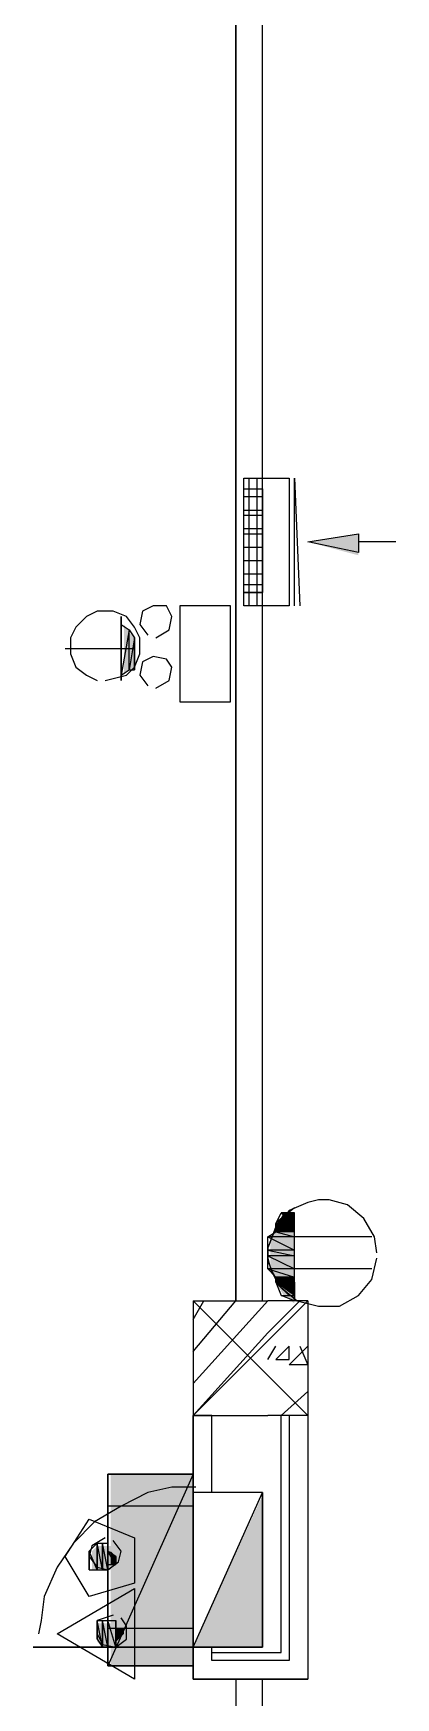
# Model space of a CAD drawing. Header units: millimetres. Extents: x 5 to 415, y 48 to 251.
# Drawn here: x 37.47 to 39.86, y 147.5 to 158.52 of the extents above; entities that cross this region are included whole.
import ezdxf

# ---------------------------------------------------------------- set-up
doc = ezdxf.new("R2010")
doc.units = ezdxf.units.MM
doc.layers.add('H', color=7, linetype='Continuous')
doc.layers.add('P', color=7, linetype='Continuous')

msp = doc.modelspace()

# ---------------------------------------------------------------- hatches: boundary and pattern name
at = {"layer": 'H', "linetype": 'Continuous'}
for points in [[(39.617, 155.063), (39.282, 155.152), (39.617, 155.205), (39.617, 155.063)], [(38.065, 154.27), (38.065, 154.605), (38.1, 154.552), (38.1, 154.305), (38.065, 154.27)], [(38.1, 154.305), (38.1, 154.552), (38.135, 154.517), (38.135, 154.305), (38.1, 154.305)], [(39.07, 150.618), (39.123, 150.707), (39.194, 150.707), (39.194, 150.618), (39.07, 150.618)], [(39.07, 150.583), (39.07, 150.618), (39.194, 150.618), (39.194, 150.583), (39.07, 150.583)], [(39.035, 150.548), (39.07, 150.583), (39.194, 150.583), (39.194, 150.548), (39.035, 150.548)], [(39.035, 150.46), (39.035, 150.548), (39.194, 150.548), (39.194, 150.46), (39.035, 150.46)], [(39.035, 150.407), (39.035, 150.46), (39.194, 150.46), (39.194, 150.407), (39.035, 150.407)], [(39.035, 150.319), (39.035, 150.407), (39.194, 150.407), (39.194, 150.319), (39.035, 150.319)], [(39.07, 150.283), (39.035, 150.319), (39.194, 150.319), (39.194, 150.283), (39.07, 150.283)], [(39.07, 150.248), (39.07, 150.283), (39.194, 150.283), (39.194, 150.248), (39.07, 150.248)], [(39.194, 150.107), (39.123, 150.16), (39.07, 150.248), (39.194, 150.16), (39.194, 150.107)], [(39.194, 150.16), (39.07, 150.248), (39.194, 150.248), (39.194, 150.16)], [(37.977, 147.708), (37.977, 148.978), (38.523, 148.978), (38.523, 147.708), (37.977, 147.708)], [(38.523, 147.832), (38.982, 148.837), (38.982, 147.832), (38.523, 147.832)], [(38.523, 147.832), (38.982, 148.837), (38.982, 147.832), (38.523, 147.832)], [(37.853, 148.343), (37.853, 148.467), (37.888, 148.502), (37.888, 148.343), (37.853, 148.343)], [(37.888, 148.343), (37.888, 148.502), (37.924, 148.502), (37.924, 148.343), (37.888, 148.343)], [(37.924, 148.343), (37.924, 148.502), (37.977, 148.502), (37.977, 148.343), (37.924, 148.343)], [(37.977, 148.378), (37.977, 148.467), (38.012, 148.431), (38.012, 148.378), (37.977, 148.378)], [(37.924, 147.832), (37.888, 147.867), (37.888, 147.99), (37.924, 147.99), (37.924, 147.832)], [(37.924, 147.832), (37.924, 147.99), (37.977, 147.99), (37.977, 147.832), (37.924, 147.832)], [(37.977, 147.832), (37.977, 147.99), (38.012, 147.99), (38.012, 147.832), (37.977, 147.832)], [(38.065, 147.92), (38.012, 147.867), (38.012, 147.955), (38.065, 147.955), (38.065, 147.92)]]:
    msp.add_hatch(color=256, dxfattribs=at).paths.add_polyline_path(points)

# ---------------------------------------------------------------- linework, layer by layer
at = {"layer": 'P'}
for points in [[(38.806, 165.029), (38.806, 150.125)], [(38.806, 150.125), (38.806, 165.029)], [(38.982, 150.125), (38.982, 165.029)], [(38.982, 150.125), (38.982, 165.029)], [(38.858, 154.728), (38.858, 155.575)], [(38.858, 154.728), (38.858, 155.575)], [(38.858, 155.575), (39.158, 155.575)], [(38.894, 154.728), (38.894, 155.575)], [(38.894, 154.728), (38.894, 155.575)], [(38.894, 154.728), (38.894, 155.575)], [(38.947, 154.728), (38.947, 155.575)], [(38.947, 154.728), (38.947, 155.575)], [(38.982, 154.728), (38.982, 155.575)], [(38.982, 154.728), (38.982, 155.575)], [(39.158, 155.575), (39.158, 154.728)], [(39.194, 154.728), (39.194, 155.575)], [(39.194, 155.575), (39.229, 154.728)], [(38.858, 154.817), (38.858, 155.504)], [(38.858, 155.504), (38.982, 155.504)], [(38.858, 155.452), (38.982, 155.452)], [(38.982, 155.504), (38.982, 154.817)], [(38.858, 155.363), (38.982, 155.363)], [(38.858, 155.328), (38.982, 155.328)], [(38.858, 155.24), (38.982, 155.24)], [(38.858, 155.205), (38.982, 155.205)], [(38.858, 155.116), (38.982, 155.116)], [(39.282, 155.152), (39.617, 155.205)], [(39.617, 155.081), (39.282, 155.152)], [(39.617, 155.205), (39.617, 155.081)], [(39.864, 155.152), (39.617, 155.152)], [(38.858, 155.028), (38.982, 155.028)], [(38.858, 154.94), (38.982, 154.94)], [(38.858, 154.869), (38.982, 154.869)], [(38.858, 154.817), (38.982, 154.817)], [(38.982, 154.817), (38.858, 154.817)], [(37.888, 154.693), (37.818, 154.658)], [(37.888, 154.693), (37.818, 154.658)], [(37.994, 154.693), (37.888, 154.693)], [(37.994, 154.693), (37.888, 154.693)], [(38.082, 154.658), (37.994, 154.693)], [(38.082, 154.658), (37.994, 154.693)], [(38.188, 154.693), (38.171, 154.605)], [(38.259, 154.728), (38.188, 154.693)], [(38.347, 154.728), (38.259, 154.728)], [(38.382, 154.658), (38.347, 154.728)], [(38.435, 154.728), (38.435, 154.093)], [(38.77, 154.728), (38.435, 154.728)], [(38.77, 154.093), (38.77, 154.728)], [(39.158, 154.728), (38.858, 154.728)], [(37.747, 154.587), (37.712, 154.517)], [(37.747, 154.587), (37.712, 154.517)], [(37.818, 154.658), (37.747, 154.587)], [(37.818, 154.658), (37.747, 154.587)], [(38.047, 154.234), (38.047, 154.658)], [(38.047, 154.658), (38.047, 154.605)], [(38.047, 154.27), (38.047, 154.605)], [(38.047, 154.605), (38.1, 154.57)], [(38.047, 154.27), (38.047, 154.605)], [(38.047, 154.605), (38.047, 154.234)], [(38.047, 154.605), (38.047, 154.234)], [(38.1, 154.57), (38.047, 154.27)], [(38.1, 154.57), (38.047, 154.27)], [(38.135, 154.587), (38.082, 154.658)], [(38.135, 154.587), (38.082, 154.658)], [(38.1, 154.305), (38.1, 154.57)], [(38.1, 154.57), (38.135, 154.517)], [(38.1, 154.305), (38.1, 154.57)], [(38.171, 154.517), (38.135, 154.587)], [(38.171, 154.517), (38.135, 154.587)], [(38.171, 154.605), (38.223, 154.534)], [(38.276, 154.517), (38.365, 154.57)], [(38.365, 154.57), (38.382, 154.658)], [(37.712, 154.517), (37.712, 154.411)], [(37.712, 154.517), (37.712, 154.411)], [(38.135, 154.517), (38.1, 154.305)], [(38.135, 154.517), (38.1, 154.305)], [(38.135, 154.305), (38.135, 154.517)], [(38.135, 154.517), (38.135, 154.481)], [(38.135, 154.305), (38.135, 154.517)], [(38.135, 154.358), (38.135, 154.481)], [(38.135, 154.481), (38.135, 154.446)], [(38.135, 154.358), (38.135, 154.481)], [(38.135, 154.481), (38.135, 154.305)], [(38.135, 154.481), (38.135, 154.305)], [(38.171, 154.411), (38.171, 154.517)], [(38.171, 154.411), (38.171, 154.517)], [(37.677, 154.446), (38.135, 154.446)], [(37.712, 154.411), (37.747, 154.323)], [(37.712, 154.411), (37.747, 154.323)], [(38.135, 154.446), (38.135, 154.358)], [(38.135, 154.323), (38.171, 154.411)], [(38.135, 154.323), (38.171, 154.411)], [(38.135, 154.393), (38.135, 154.358)], [(38.135, 154.358), (38.135, 154.393)], [(38.135, 154.305), (38.135, 154.358)], [(38.188, 154.358), (38.171, 154.27)], [(38.259, 154.393), (38.188, 154.358)], [(38.347, 154.376), (38.259, 154.393)], [(38.382, 154.323), (38.347, 154.376)], [(37.747, 154.323), (37.818, 154.27)], [(37.747, 154.323), (37.818, 154.27)], [(37.818, 154.27), (37.888, 154.234)], [(37.818, 154.27), (37.888, 154.234)], [(37.941, 154.234), (38.082, 154.27)], [(37.941, 154.234), (38.082, 154.27)], [(38.047, 154.27), (38.1, 154.305)], [(38.047, 154.234), (38.047, 154.27)], [(38.082, 154.27), (38.135, 154.323)], [(38.082, 154.27), (38.135, 154.323)], [(38.1, 154.305), (38.135, 154.305)], [(38.171, 154.27), (38.223, 154.199)], [(38.276, 154.182), (38.365, 154.234)], [(38.365, 154.234), (38.382, 154.323)], [(38.435, 154.093), (38.77, 154.093)], [(39.158, 150.724), (39.07, 150.618)], [(39.158, 150.724), (39.07, 150.618)], [(39.07, 150.636), (39.105, 150.707)], [(39.194, 150.742), (39.088, 150.654)], [(39.194, 150.707), (39.105, 150.707)], [(39.105, 150.707), (39.105, 150.707)], [(39.105, 150.707), (39.194, 150.707)], [(39.194, 150.707), (39.105, 150.707)], [(39.105, 150.707), (39.194, 150.636)], [(39.105, 150.707), (39.194, 150.636)], [(39.282, 150.777), (39.158, 150.724)], [(39.282, 150.777), (39.158, 150.724)], [(39.194, 150.636), (39.194, 150.707)], [(39.194, 150.125), (39.194, 150.707)], [(39.352, 150.795), (39.282, 150.777)], [(39.352, 150.795), (39.282, 150.777)], [(39.423, 150.795), (39.352, 150.795)], [(39.423, 150.795), (39.352, 150.795)], [(39.546, 150.76), (39.423, 150.795)], [(39.546, 150.76), (39.423, 150.795)], [(39.652, 150.671), (39.546, 150.76)], [(39.652, 150.671), (39.546, 150.76)], [(39.07, 150.618), (39.017, 150.477)], [(39.07, 150.618), (39.017, 150.477)], [(39.088, 150.654), (39.053, 150.566)], [(39.194, 150.636), (39.07, 150.636)], [(39.194, 150.636), (39.07, 150.636)], [(39.07, 150.636), (39.194, 150.583)], [(39.07, 150.636), (39.194, 150.583)], [(39.07, 150.583), (39.07, 150.636)], [(39.194, 150.583), (39.194, 150.636)], [(39.723, 150.548), (39.652, 150.671)], [(39.723, 150.548), (39.652, 150.671)], [(39.017, 150.548), (39.07, 150.583)], [(39.053, 150.566), (39.017, 150.477)], [(39.194, 150.548), (39.017, 150.548)], [(39.194, 150.548), (39.017, 150.548)], [(39.017, 150.548), (39.194, 150.46)], [(39.017, 150.548), (39.194, 150.46)], [(39.017, 150.46), (39.017, 150.548)], [(39.194, 150.583), (39.07, 150.583)], [(39.194, 150.583), (39.07, 150.583)], [(39.07, 150.583), (39.194, 150.548)], [(39.07, 150.583), (39.194, 150.548)], [(39.194, 150.548), (39.194, 150.583)], [(39.705, 150.548), (39.194, 150.548)], [(39.194, 150.46), (39.194, 150.548)], [(39.74, 150.442), (39.723, 150.548)], [(39.74, 150.442), (39.723, 150.548)], [(39.017, 150.477), (39.017, 150.407)], [(39.017, 150.477), (39.017, 150.407)], [(39.017, 150.477), (39.017, 150.389)], [(39.194, 150.46), (39.017, 150.46)], [(39.194, 150.46), (39.017, 150.46)], [(39.017, 150.46), (39.194, 150.424)], [(39.017, 150.46), (39.194, 150.424)], [(39.017, 150.424), (39.017, 150.46)], [(39.194, 150.424), (39.017, 150.424)], [(39.194, 150.424), (39.017, 150.424)], [(39.017, 150.424), (39.194, 150.336)], [(39.017, 150.424), (39.194, 150.336)], [(39.017, 150.336), (39.017, 150.424)], [(39.017, 150.407), (39.035, 150.336)], [(39.017, 150.407), (39.035, 150.336)], [(39.017, 150.389), (39.053, 150.301)], [(39.194, 150.424), (39.194, 150.46)], [(39.194, 150.336), (39.194, 150.424)], [(39.705, 150.266), (39.74, 150.407)], [(39.705, 150.266), (39.74, 150.407)], [(39.194, 150.336), (39.017, 150.336)], [(39.194, 150.336), (39.017, 150.336)], [(39.017, 150.336), (39.194, 150.283)], [(39.017, 150.336), (39.194, 150.283)], [(39.07, 150.283), (39.017, 150.336)], [(39.035, 150.336), (39.105, 150.213)], [(39.035, 150.336), (39.105, 150.213)], [(39.053, 150.301), (39.088, 150.23)], [(39.194, 150.283), (39.07, 150.283)], [(39.194, 150.283), (39.07, 150.283)], [(39.07, 150.283), (39.194, 150.248)], [(39.07, 150.283), (39.194, 150.248)], [(39.07, 150.248), (39.07, 150.283)], [(39.705, 150.336), (39.194, 150.336)], [(39.194, 150.283), (39.194, 150.336)], [(39.194, 150.248), (39.194, 150.283)], [(39.617, 150.16), (39.705, 150.266)], [(39.617, 150.16), (39.705, 150.266)], [(39.194, 150.248), (39.07, 150.248)], [(39.07, 150.248), (39.105, 150.16)], [(39.194, 150.16), (39.07, 150.248)], [(39.07, 150.248), (39.194, 150.248)], [(39.194, 150.16), (39.07, 150.248)], [(39.088, 150.23), (39.158, 150.16)], [(39.105, 150.213), (39.211, 150.125)], [(39.105, 150.213), (39.211, 150.125)], [(39.105, 150.16), (39.194, 150.16)], [(39.105, 150.16), (39.194, 150.16)], [(39.194, 150.125), (39.105, 150.16)], [(39.194, 150.248), (39.194, 150.16)], [(39.194, 150.16), (39.194, 150.125)], [(39.493, 150.089), (39.617, 150.16)], [(39.493, 150.089), (39.617, 150.16)], [(39.282, 149.366), (38.523, 150.125)], [(38.523, 149.366), (39.282, 150.125)], [(38.523, 150.001), (38.594, 150.125)], [(38.523, 149.789), (38.806, 150.125)], [(38.523, 149.578), (39.017, 150.125)], [(38.523, 150.125), (38.523, 149.366)], [(38.523, 150.125), (39.017, 150.125)], [(38.806, 150.125), (38.982, 150.125)], [(39.017, 149.913), (39.229, 150.125)], [(39.282, 150.125), (39.017, 150.125)], [(39.211, 150.125), (39.352, 150.089)], [(39.211, 150.125), (39.352, 150.089)], [(39.282, 150.125), (39.282, 149.366)], [(39.352, 150.089), (39.423, 150.089)], [(39.352, 150.089), (39.423, 150.089)], [(39.423, 150.089), (39.493, 150.089)], [(39.423, 150.089), (39.493, 150.089)], [(38.523, 149.366), (39.017, 149.913)], [(39.017, 149.737), (39.07, 149.825)], [(39.158, 149.825), (39.07, 149.737)], [(39.158, 149.737), (39.158, 149.825)], [(39.158, 149.701), (39.282, 149.825)], [(39.229, 149.825), (39.282, 149.701)], [(39.07, 149.737), (39.158, 149.737)], [(39.282, 149.701), (39.158, 149.701)], [(39.105, 149.366), (39.282, 149.525)], [(38.523, 149.366), (39.017, 149.366)], [(38.523, 149.366), (38.523, 148.855)], [(38.647, 149.366), (38.523, 149.366)], [(38.523, 148.855), (38.523, 149.366)], [(38.647, 148.855), (38.647, 149.366)], [(38.647, 148.855), (38.647, 149.366)], [(39.282, 149.366), (39.017, 149.366)], [(39.105, 147.796), (39.105, 149.366)], [(39.282, 149.366), (39.158, 149.366)], [(39.158, 149.366), (39.158, 147.743)], [(39.282, 149.366), (39.282, 147.62)], [(39.282, 149.366), (39.282, 147.62)], [(37.959, 147.708), (37.959, 148.978)], [(38.523, 148.978), (37.959, 147.708)], [(38.523, 148.978), (37.959, 147.708)], [(37.959, 147.708), (37.959, 148.978)], [(37.959, 148.978), (38.523, 148.978)], [(37.959, 147.708), (37.959, 148.978)], [(37.959, 148.978), (38.523, 148.978)], [(38.523, 148.978), (37.959, 148.978)], [(37.959, 148.978), (37.959, 147.708)], [(38.523, 147.708), (38.523, 148.978)], [(38.523, 148.978), (38.523, 147.708)], [(38.523, 147.708), (38.523, 148.978)], [(38.223, 148.855), (38.047, 148.766)], [(38.223, 148.855), (38.047, 148.766)], [(38.382, 148.89), (38.223, 148.855)], [(38.382, 148.89), (38.223, 148.855)], [(38.541, 148.89), (38.382, 148.89)], [(38.541, 148.89), (38.382, 148.89)], [(38.982, 148.855), (38.523, 148.855)], [(38.523, 148.855), (38.523, 147.832)], [(38.523, 147.832), (38.982, 148.855)], [(38.982, 148.855), (38.523, 148.855)], [(38.523, 148.855), (38.523, 147.832)], [(38.523, 147.832), (38.982, 148.855)], [(38.523, 147.832), (38.982, 148.855)], [(38.982, 148.855), (38.523, 148.855)], [(38.523, 148.855), (38.523, 147.832)], [(38.523, 147.832), (38.982, 148.855)], [(38.982, 147.832), (38.982, 148.855)], [(38.982, 148.855), (38.982, 147.832)], [(38.982, 147.832), (38.982, 148.855)], [(38.982, 148.855), (38.982, 147.832)], [(38.982, 147.832), (38.982, 148.855)], [(38.047, 148.766), (37.871, 148.661)], [(38.047, 148.766), (37.871, 148.661)], [(38.523, 148.766), (37.959, 148.766)], [(37.677, 148.431), (37.835, 148.678)], [(37.871, 148.661), (37.73, 148.519)], [(37.871, 148.661), (37.73, 148.519)], [(37.835, 148.678), (38.135, 148.555)], [(37.73, 148.519), (37.624, 148.361)], [(37.73, 148.519), (37.624, 148.361)], [(37.835, 148.467), (37.888, 148.519)], [(37.853, 148.502), (37.835, 148.431)], [(37.941, 148.555), (37.853, 148.502)], [(37.924, 148.343), (37.888, 148.519)], [(37.888, 148.519), (37.924, 148.519)], [(37.924, 148.343), (37.888, 148.519)], [(37.888, 148.519), (37.888, 148.343)], [(37.888, 148.519), (37.888, 148.343)], [(37.888, 148.343), (37.888, 148.519)], [(37.888, 148.519), (37.888, 148.519)], [(37.888, 148.343), (37.888, 148.519)], [(37.888, 148.519), (37.888, 148.519)], [(37.888, 148.519), (37.888, 148.343)], [(37.888, 148.519), (37.888, 148.343)], [(37.888, 148.343), (37.888, 148.519)], [(37.888, 148.519), (37.888, 148.343)], [(37.888, 148.343), (37.888, 148.519)], [(37.888, 148.519), (37.888, 148.519)], [(37.888, 148.519), (37.888, 148.343)], [(37.959, 148.343), (37.924, 148.519)], [(37.924, 148.519), (37.959, 148.519)], [(37.959, 148.343), (37.924, 148.519)], [(37.924, 148.519), (37.924, 148.343)], [(37.924, 148.519), (37.924, 148.343)], [(37.924, 148.343), (37.924, 148.519)], [(37.924, 148.519), (37.924, 148.519)], [(37.924, 148.343), (37.924, 148.519)], [(37.924, 148.519), (37.924, 148.519)], [(37.924, 148.519), (37.924, 148.343)], [(37.924, 148.519), (37.924, 148.343)], [(37.924, 148.343), (37.924, 148.519)], [(37.924, 148.519), (37.924, 148.343)], [(37.924, 148.343), (37.924, 148.519)], [(37.924, 148.519), (37.924, 148.519)], [(37.924, 148.519), (37.924, 148.343)], [(37.959, 148.519), (37.959, 148.343)], [(37.959, 148.343), (37.959, 148.519)], [(37.959, 148.519), (37.959, 148.343)], [(37.959, 148.467), (37.959, 148.519)], [(37.959, 148.519), (37.959, 148.343)], [(38.047, 148.467), (37.994, 148.537)], [(38.135, 148.555), (38.135, 148.255)], [(37.835, 148.167), (37.677, 148.431)], [(37.888, 148.343), (37.835, 148.467)], [(37.888, 148.343), (37.835, 148.467)], [(37.835, 148.467), (37.835, 148.343)], [(37.835, 148.467), (37.835, 148.343)], [(37.835, 148.378), (37.835, 148.467)], [(37.835, 148.343), (37.835, 148.467)], [(37.835, 148.467), (37.835, 148.467)], [(37.835, 148.467), (37.835, 148.343)], [(37.835, 148.467), (37.835, 148.378)], [(37.835, 148.378), (37.835, 148.467)], [(37.835, 148.467), (37.835, 148.378)], [(37.835, 148.378), (37.835, 148.467)], [(37.835, 148.467), (37.835, 148.467)], [(37.835, 148.431), (37.835, 148.467)], [(37.835, 148.467), (37.835, 148.431)], [(37.835, 148.431), (37.888, 148.361)], [(37.835, 148.431), (37.835, 148.431)], [(37.835, 148.431), (37.835, 148.431)], [(37.835, 148.378), (37.835, 148.431)], [(37.835, 148.431), (37.835, 148.378)], [(37.835, 148.431), (37.835, 148.378)], [(37.835, 148.378), (37.835, 148.431)], [(38.012, 148.431), (37.959, 148.467)], [(37.959, 148.467), (38.012, 148.431)], [(38.012, 148.378), (37.959, 148.467)], [(37.959, 148.467), (37.959, 148.378)], [(37.959, 148.467), (37.959, 148.378)], [(37.959, 148.378), (37.959, 148.467)], [(37.959, 148.467), (37.959, 148.467)], [(37.959, 148.378), (37.959, 148.467)], [(37.959, 148.467), (37.959, 148.467)], [(37.959, 148.467), (37.959, 148.378)], [(37.959, 148.467), (37.959, 148.378)], [(37.959, 148.378), (37.959, 148.467)], [(37.959, 148.467), (37.959, 148.467)], [(37.959, 148.378), (37.959, 148.467)], [(37.959, 148.467), (37.959, 148.343)], [(37.959, 148.343), (37.959, 148.467)], [(37.959, 148.343), (38.029, 148.396)], [(38.012, 148.431), (38.012, 148.378)], [(38.012, 148.378), (38.012, 148.431)], [(38.012, 148.431), (38.012, 148.431)], [(38.012, 148.431), (38.012, 148.431)], [(38.029, 148.396), (38.047, 148.467)], [(37.624, 148.361), (37.536, 148.167)], [(37.624, 148.361), (37.536, 148.167)], [(37.835, 148.343), (37.835, 148.378)], [(37.835, 148.343), (37.888, 148.343)], [(37.888, 148.361), (37.959, 148.343)], [(37.888, 148.343), (37.924, 148.343)], [(37.924, 148.343), (37.959, 148.343)], [(37.959, 148.378), (38.012, 148.378)], [(37.959, 148.343), (37.959, 148.378)], [(37.536, 148.167), (37.518, 148.008)], [(37.536, 148.167), (37.518, 148.008)], [(37.624, 147.92), (38.135, 148.22)], [(38.135, 148.255), (37.835, 148.167)], [(38.135, 148.22), (38.135, 147.62)], [(37.518, 148.008), (37.5, 147.92)], [(37.518, 148.008), (37.5, 147.92)], [(37.994, 148.043), (37.888, 148.008)], [(37.888, 148.008), (37.888, 147.92)], [(37.924, 147.832), (37.888, 148.008)], [(37.888, 148.008), (37.924, 148.008)], [(37.924, 147.832), (37.888, 148.008)], [(37.888, 148.008), (37.888, 147.884)], [(37.888, 147.884), (37.888, 148.008)], [(37.888, 148.008), (37.888, 147.955)], [(37.888, 147.955), (37.888, 147.884)], [(37.888, 147.884), (37.888, 147.955)], [(37.888, 147.955), (37.888, 147.955)], [(37.888, 147.884), (37.888, 147.955)], [(37.888, 147.955), (37.888, 147.955)], [(37.888, 147.955), (37.888, 147.884)], [(37.888, 147.955), (37.888, 147.884)], [(37.888, 147.884), (37.888, 147.955)], [(37.888, 147.955), (37.888, 147.884)], [(37.888, 147.884), (37.888, 147.955)], [(37.888, 147.955), (37.888, 147.955)], [(37.888, 147.955), (37.888, 147.884)], [(37.888, 147.92), (37.888, 147.955)], [(37.888, 147.955), (37.888, 147.92)], [(37.959, 147.832), (37.924, 148.008)], [(37.924, 148.008), (37.959, 148.008)], [(37.959, 147.832), (37.924, 148.008)], [(37.924, 148.008), (37.924, 147.832)], [(37.924, 148.008), (37.924, 147.832)], [(37.924, 147.832), (37.924, 148.008)], [(37.924, 148.008), (37.924, 148.008)], [(37.924, 147.832), (37.924, 148.008)], [(37.924, 148.008), (37.924, 148.008)], [(37.924, 148.008), (37.924, 147.832)], [(37.924, 148.008), (37.924, 147.832)], [(37.924, 147.832), (37.924, 148.008)], [(37.924, 148.008), (37.924, 147.832)], [(37.924, 147.832), (37.924, 148.008)], [(37.924, 148.008), (37.924, 148.008)], [(37.924, 148.008), (37.924, 147.832)], [(38.012, 147.832), (37.959, 148.008)], [(37.959, 148.008), (38.012, 148.008)], [(38.012, 147.832), (37.959, 148.008)], [(37.959, 148.008), (37.959, 147.832)], [(37.959, 148.008), (37.959, 147.832)], [(37.959, 147.832), (37.959, 148.008)], [(37.959, 148.008), (37.959, 148.008)], [(37.959, 147.832), (37.959, 148.008)], [(37.959, 148.008), (37.959, 148.008)], [(37.959, 148.008), (37.959, 147.832)], [(37.959, 148.008), (37.959, 147.832)], [(37.959, 147.832), (37.959, 148.008)], [(37.959, 148.008), (37.959, 147.832)], [(37.959, 147.832), (37.959, 148.008)], [(37.959, 148.008), (37.959, 148.008)], [(37.959, 148.008), (37.959, 147.832)], [(38.523, 147.955), (37.959, 147.955)], [(38.012, 148.008), (38.012, 147.884)], [(38.012, 147.884), (38.012, 148.008)], [(38.012, 148.008), (38.012, 147.884)], [(38.012, 147.955), (38.012, 148.008)], [(38.012, 148.008), (38.012, 147.884)], [(38.012, 147.884), (38.012, 148.008)], [(38.012, 148.008), (38.012, 148.008)], [(38.012, 147.884), (38.012, 148.008)], [(38.012, 148.008), (38.012, 147.832)], [(38.012, 148.008), (38.012, 147.832)], [(38.047, 147.955), (38.012, 147.955)], [(38.012, 147.955), (38.047, 147.955)], [(38.012, 147.955), (38.012, 147.884)], [(38.012, 147.884), (38.012, 147.955)], [(38.012, 147.955), (38.012, 147.955)], [(38.012, 147.884), (38.012, 147.955)], [(38.012, 147.955), (38.012, 147.955)], [(38.012, 147.955), (38.012, 147.884)], [(38.012, 147.884), (38.012, 147.955)], [(38.082, 147.973), (38.047, 148.026)], [(38.047, 147.92), (38.047, 147.955)], [(38.047, 147.955), (38.047, 147.92)], [(38.047, 147.955), (38.047, 147.92)], [(38.047, 147.92), (38.047, 147.955)], [(38.082, 147.884), (38.082, 147.973)], [(37.465, 147.832), (38.523, 147.832)], [(38.523, 147.832), (37.465, 147.832)], [(38.135, 147.62), (37.624, 147.92)], [(37.888, 147.92), (37.924, 147.849)], [(37.888, 147.92), (37.888, 147.884)], [(37.888, 147.884), (37.888, 147.92)], [(37.888, 147.92), (37.888, 147.92)], [(37.888, 147.92), (37.888, 147.92)], [(37.888, 147.884), (37.924, 147.832)], [(37.924, 147.849), (38.012, 147.832)], [(37.924, 147.832), (37.959, 147.832)], [(37.959, 147.832), (38.012, 147.832)], [(38.047, 147.92), (38.012, 147.884)], [(38.012, 147.884), (38.047, 147.92)], [(38.012, 147.832), (38.082, 147.884)], [(38.012, 147.832), (38.012, 147.884)], [(38.523, 147.832), (38.523, 147.62)], [(38.523, 147.62), (38.523, 147.832)], [(38.523, 147.832), (38.982, 147.832)], [(38.982, 147.832), (38.523, 147.832)], [(38.523, 147.832), (38.982, 147.832)], [(38.982, 147.832), (38.523, 147.832)], [(38.523, 147.832), (38.982, 147.832)], [(38.647, 147.743), (38.647, 147.832)], [(38.647, 147.796), (39.105, 147.796)], [(39.158, 147.743), (38.647, 147.743)], [(37.959, 147.708), (38.523, 147.708)], [(38.523, 147.708), (37.959, 147.708)], [(37.959, 147.708), (38.523, 147.708)], [(38.523, 147.62), (39.282, 147.62)], [(39.282, 147.62), (38.523, 147.62)], [(38.806, 147.62), (38.806, 145.415)], [(38.806, 147.62), (38.806, 145.415)], [(38.982, 145.415), (38.982, 147.62)], [(38.982, 145.415), (38.982, 147.62)]]:
    msp.add_lwpolyline(points, dxfattribs=at)

doc.saveas('drawing.dxf')
